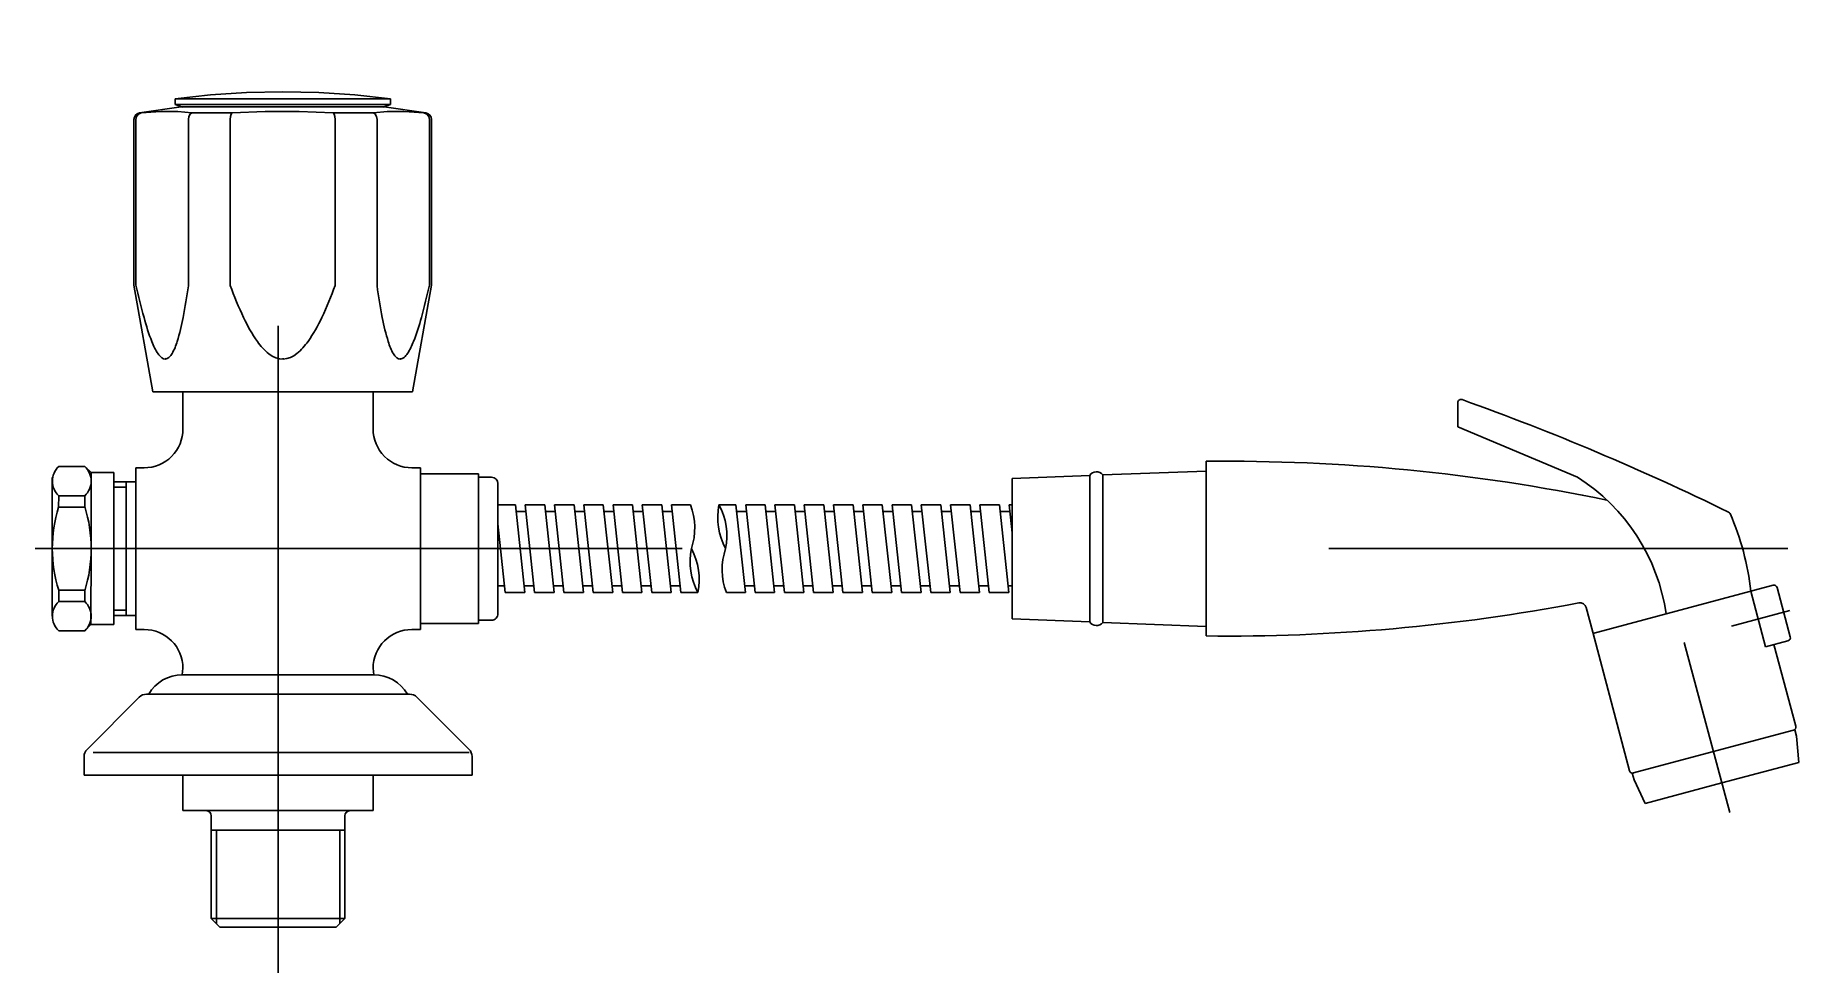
# Model space of a CAD drawing. Extents: x -0.826 to -0.553, y -0.012 to 0.133.
import ezdxf

# ---------------------------------------------------------------- set-up
doc = ezdxf.new("R2010")
doc.units = 0
doc.header["$LTSCALE"] = 0.2
doc.header["$MEASUREMENT"] = 0
doc.linetypes.add('AXES', pattern=[0.54, 0.3, -0.08, 0.08, -0.08])
doc.linetypes.add('CONTINU', pattern=[0])
doc.layers.get('0').update_dxf_attribs({"linetype": 'CONTINUOUS'})
doc.layers.add('DECA_EIXOS', color=5, linetype='AXES')

msp = doc.modelspace()

# ---------------------------------------------------------------- linework, layer by layer
at = {"linetype": 'CONTINU'}
for points in [[(-0.7878, 0.12411), (-0.7934, 0.12399), (-0.79895, 0.12364), (-0.80445, 0.12305)], [(-0.80445, 0.12217), (-0.80445, 0.12305)], [(-0.80445, 0.12305), (-0.77115, 0.12305)], [(-0.7878, 0.12411), (-0.7822, 0.12399), (-0.77665, 0.12364), (-0.77115, 0.12305)], [(-0.77115, 0.12217), (-0.77115, 0.12305)], [(-0.8105, 0.11986), (-0.81038, 0.12032), (-0.81008, 0.12068), (-0.80966, 0.12089)], [(-0.80994, 0.12085), (-0.80348, 0.12182)], [(-0.80994, 0.12085), (-0.80966, 0.12089)], [(-0.80184, 0.12085), (-0.80402, 0.1211), (-0.80664, 0.1211), (-0.80966, 0.12089)], [(-0.80445, 0.12217), (-0.8033, 0.12175)], [(-0.80445, 0.12217), (-0.77115, 0.12217)], [(-0.80348, 0.12182), (-0.77212, 0.12182)], [(-0.80238, 0.11986), (-0.80231, 0.12032), (-0.80212, 0.12068), (-0.80184, 0.12085)], [(-0.80184, 0.12085), (-0.79561, 0.12085)], [(-0.79591, 0.11986), (-0.79587, 0.12032), (-0.79576, 0.12068), (-0.79561, 0.12085)], [(-0.77999, 0.12085), (-0.78527, 0.1211), (-0.79049, 0.1211), (-0.79561, 0.12085)], [(-0.77969, 0.11986), (-0.77973, 0.12032), (-0.77984, 0.12068), (-0.77999, 0.12085)], [(-0.77999, 0.12085), (-0.77377, 0.12085)], [(-0.76596, 0.12089), (-0.76904, 0.1211), (-0.77165, 0.1211), (-0.77377, 0.12085)], [(-0.77322, 0.11986), (-0.77329, 0.12032), (-0.77348, 0.12068), (-0.77377, 0.12085)], [(-0.7723, 0.12175), (-0.77115, 0.12217)], [(-0.77212, 0.12182), (-0.76566, 0.12085)], [(-0.76511, 0.11986), (-0.76522, 0.12032), (-0.76552, 0.12068), (-0.76596, 0.12089)], [(-0.76596, 0.12089), (-0.76566, 0.12085)], [(-0.8108, 0.09425), (-0.8108, 0.11986)], [(-0.8105, 0.09423), (-0.8105, 0.11986)], [(-0.80238, 0.0941), (-0.80238, 0.11986)], [(-0.79591, 0.09418), (-0.79591, 0.11986)], [(-0.77969, 0.09418), (-0.77969, 0.11986)], [(-0.77322, 0.0941), (-0.77322, 0.11986)], [(-0.76511, 0.09423), (-0.76511, 0.11986)], [(-0.7648, 0.09425), (-0.7648, 0.11986)], [(-0.8108, 0.09425), (-0.80789, 0.07775)], [(-0.76771, 0.07775), (-0.7648, 0.09425)], [(-0.80595, 0.08296), (-0.80594, 0.08279)], [(-0.78775, 0.08296), (-0.78774, 0.08279)], [(-0.76959, 0.08296), (-0.7696, 0.08279)], [(-0.80789, 0.07775), (-0.76771, 0.07775)], [(-0.80322, 0.07199), (-0.80322, 0.07775)], [(-0.77382, 0.07199), (-0.77382, 0.07775)], [(-0.60613, 0.07606), (-0.60613, 0.07232)], [(-0.58763, 0.06453), (-0.60613, 0.07232)], [(-0.82243, 0.06619), (-0.8184, 0.06619)], [(-0.8184, 0.06619), (-0.81742, 0.06524)], [(-0.81052, 0.06599), (-0.80922, 0.06599)], [(-0.81052, 0.04099), (-0.81052, 0.06599)], [(-0.76782, 0.06599), (-0.76652, 0.06599)], [(-0.76652, 0.06382), (-0.76652, 0.06599)], [(-0.64502, 0.06549), (-0.66102, 0.06488)], [(-0.64502, 0.06699), (-0.64502, 0.03999)], [(-0.82342, 0.04304), (-0.82342, 0.06449)], [(-0.81742, 0.06524), (-0.81742, 0.05356)], [(-0.81742, 0.06524), (-0.81392, 0.06524)], [(-0.81392, 0.06382), (-0.81392, 0.06524)], [(-0.81392, 0.06382), (-0.81052, 0.06382)], [(-0.81392, 0.04174), (-0.81392, 0.06382)], [(-0.81392, 0.06302), (-0.81202, 0.06302)], [(-0.81202, 0.04316), (-0.81202, 0.06382)], [(-0.76652, 0.06504), (-0.76652, 0.04193)], [(-0.76652, 0.06504), (-0.75752, 0.06504)], [(-0.75752, 0.06504), (-0.75752, 0.04193)], [(-0.75752, 0.06454), (-0.75551, 0.06454)], [(-0.75452, 0.06354), (-0.75452, 0.04343)], [(-0.66302, 0.0648), (-0.67502, 0.06434)], [(-0.67502, 0.06434), (-0.67502, 0.04333)], [(-0.67502, 0.06434), (-0.67502, 0.04263)], [(-0.66302, 0.0648), (-0.66302, 0.06071)], [(-0.66102, 0.06488), (-0.66102, 0.06264)], [(-0.82243, 0.06166), (-0.82244, 0.05989)], [(-0.82243, 0.06166), (-0.8184, 0.06166)], [(-0.8184, 0.06166), (-0.8184, 0.05999)], [(-0.75752, 0.04449), (-0.75752, 0.06249)], [(-0.75452, 0.06028), (-0.75182, 0.06028)], [(-0.75182, 0.06028), (-0.75036, 0.04669)], [(-0.75031, 0.06028), (-0.74729, 0.06028)], [(-0.75031, 0.06028), (-0.74885, 0.04669)], [(-0.74729, 0.06028), (-0.74584, 0.04669)], [(-0.74578, 0.06028), (-0.74276, 0.06028)], [(-0.74578, 0.06028), (-0.74433, 0.04669)], [(-0.74276, 0.06028), (-0.74131, 0.04669)], [(-0.74126, 0.06028), (-0.73824, 0.06028)], [(-0.74126, 0.06028), (-0.7398, 0.04669)], [(-0.73824, 0.06028), (-0.73678, 0.04669)], [(-0.73673, 0.06028), (-0.73371, 0.06028)], [(-0.73673, 0.06028), (-0.73528, 0.04669)], [(-0.73371, 0.06028), (-0.73226, 0.04669)], [(-0.7322, 0.06028), (-0.72919, 0.06028)], [(-0.7322, 0.06028), (-0.73075, 0.04669)], [(-0.72919, 0.06028), (-0.72773, 0.04669)], [(-0.72768, 0.06028), (-0.72475, 0.06028)], [(-0.72768, 0.06028), (-0.72622, 0.04669)], [(-0.71772, 0.06028), (-0.72035, 0.06028)], [(-0.71627, 0.04669), (-0.71772, 0.06028)], [(-0.7132, 0.06028), (-0.71621, 0.06028)], [(-0.71476, 0.04669), (-0.71621, 0.06028)], [(-0.71174, 0.04669), (-0.7132, 0.06028)], [(-0.70867, 0.06028), (-0.71169, 0.06028)], [(-0.71023, 0.04669), (-0.71169, 0.06028)], [(-0.70722, 0.04669), (-0.70867, 0.06028)], [(-0.70414, 0.06028), (-0.70716, 0.06028)], [(-0.70571, 0.04669), (-0.70716, 0.06028)], [(-0.70269, 0.04669), (-0.70414, 0.06028)], [(-0.69962, 0.06028), (-0.70264, 0.06028)], [(-0.70118, 0.04669), (-0.70264, 0.06028)], [(-0.69816, 0.04669), (-0.69962, 0.06028)], [(-0.69509, 0.06028), (-0.69811, 0.06028)], [(-0.69666, 0.04669), (-0.69811, 0.06028)], [(-0.69364, 0.04669), (-0.69509, 0.06028)], [(-0.69213, 0.04669), (-0.69358, 0.06028)], [(-0.69057, 0.06028), (-0.69358, 0.06028)], [(-0.68911, 0.04669), (-0.69057, 0.06028)], [(-0.6876, 0.04669), (-0.68906, 0.06028)], [(-0.68604, 0.06028), (-0.68906, 0.06028)], [(-0.68459, 0.04669), (-0.68604, 0.06028)], [(-0.68152, 0.06028), (-0.68453, 0.06028)], [(-0.68308, 0.04669), (-0.68453, 0.06028)], [(-0.68006, 0.04669), (-0.68152, 0.06028)], [(-0.67699, 0.06028), (-0.68001, 0.06028)], [(-0.67855, 0.04669), (-0.68001, 0.06028)], [(-0.67554, 0.04669), (-0.67699, 0.06028)], [(-0.67502, 0.06028), (-0.67548, 0.06028)], [(-0.67502, 0.05593), (-0.67548, 0.06028)], [(-0.66302, 0.06071), (-0.66302, 0.04217)], [(-0.66102, 0.06264), (-0.66102, 0.04209)], [(-0.82244, 0.05989), (-0.81837, 0.05989)], [(-0.75452, 0.05733), (-0.75338, 0.04669)], [(-0.75171, 0.05925), (-0.7502, 0.05925)], [(-0.74718, 0.05925), (-0.74567, 0.05925)], [(-0.74265, 0.05925), (-0.74115, 0.05925)], [(-0.73813, 0.05925), (-0.73662, 0.05925)], [(-0.7336, 0.05925), (-0.73209, 0.05925)], [(-0.72908, 0.05925), (-0.72757, 0.05925)], [(-0.7161, 0.05925), (-0.71761, 0.05925)], [(-0.71158, 0.05925), (-0.71309, 0.05925)], [(-0.70705, 0.05925), (-0.70856, 0.05925)], [(-0.70253, 0.05925), (-0.70403, 0.05925)], [(-0.698, 0.05925), (-0.69951, 0.05925)], [(-0.69347, 0.05925), (-0.69498, 0.05925)], [(-0.68895, 0.05925), (-0.69046, 0.05925)], [(-0.68442, 0.05925), (-0.68593, 0.05925)], [(-0.6799, 0.05925), (-0.68141, 0.05925)], [(-0.67537, 0.05925), (-0.67688, 0.05925)], [(-0.81745, 0.04174), (-0.81742, 0.05356)], [(-0.82243, 0.04708), (-0.81837, 0.04708)], [(-0.82243, 0.04531), (-0.82243, 0.04708)], [(-0.8184, 0.04531), (-0.8184, 0.04698)], [(-0.75452, 0.04772), (-0.75349, 0.04772)], [(-0.75338, 0.04669), (-0.75036, 0.04669)], [(-0.75047, 0.04772), (-0.74896, 0.04772)], [(-0.74885, 0.04669), (-0.74584, 0.04669)], [(-0.74595, 0.04772), (-0.74444, 0.04772)], [(-0.74433, 0.04669), (-0.74131, 0.04669)], [(-0.74142, 0.04772), (-0.73991, 0.04772)], [(-0.7398, 0.04669), (-0.73678, 0.04669)], [(-0.73689, 0.04772), (-0.73539, 0.04772)], [(-0.73528, 0.04669), (-0.73226, 0.04669)], [(-0.73237, 0.04772), (-0.73086, 0.04772)], [(-0.73075, 0.04669), (-0.72773, 0.04669)], [(-0.72784, 0.04772), (-0.72633, 0.04772)], [(-0.72622, 0.04669), (-0.72359, 0.04669)], [(-0.71627, 0.04669), (-0.7192, 0.04669)], [(-0.71487, 0.04772), (-0.71638, 0.04772)], [(-0.71174, 0.04669), (-0.71476, 0.04669)], [(-0.71034, 0.04772), (-0.71185, 0.04772)], [(-0.70722, 0.04669), (-0.71023, 0.04669)], [(-0.70582, 0.04772), (-0.70733, 0.04772)], [(-0.70269, 0.04669), (-0.70571, 0.04669)], [(-0.70129, 0.04772), (-0.7028, 0.04772)], [(-0.69816, 0.04669), (-0.70118, 0.04669)], [(-0.69677, 0.04772), (-0.69827, 0.04772)], [(-0.69364, 0.04669), (-0.69666, 0.04669)], [(-0.69224, 0.04772), (-0.69375, 0.04772)], [(-0.68911, 0.04669), (-0.69213, 0.04669)], [(-0.68771, 0.04772), (-0.68922, 0.04772)], [(-0.68459, 0.04669), (-0.6876, 0.04669)], [(-0.68319, 0.04772), (-0.6847, 0.04772)], [(-0.68006, 0.04669), (-0.68308, 0.04669)], [(-0.67866, 0.04772), (-0.68017, 0.04772)], [(-0.67554, 0.04669), (-0.67855, 0.04669)], [(-0.67502, 0.04772), (-0.67565, 0.04772)], [(-0.58524, 0.04036), (-0.55737, 0.04783)], [(-0.56083, 0.0469), (-0.55852, 0.0383)], [(-0.55676, 0.04747), (-0.55471, 0.03984)], [(-0.82243, 0.04531), (-0.8184, 0.04531)], [(-0.81392, 0.04396), (-0.81202, 0.04396)], [(-0.58626, 0.04438), (-0.58525, 0.04059)], [(-0.8184, 0.04079), (-0.81745, 0.04174)], [(-0.81745, 0.04174), (-0.81392, 0.04174)], [(-0.81392, 0.04316), (-0.81052, 0.04316)], [(-0.81052, 0.04099), (-0.80922, 0.04099)], [(-0.76782, 0.04099), (-0.76652, 0.04099)], [(-0.76652, 0.04099), (-0.76652, 0.04316)], [(-0.76652, 0.04193), (-0.75752, 0.04193)], [(-0.75752, 0.04243), (-0.75552, 0.04243)], [(-0.67502, 0.04263), (-0.66302, 0.04217)], [(-0.66102, 0.04209), (-0.64502, 0.04148)], [(-0.82243, 0.04079), (-0.8184, 0.04079)], [(-0.58525, 0.04059), (-0.57955, 0.01913)], [(-0.55852, 0.0383), (-0.55507, 0.03923)], [(-0.55724, 0.03865), (-0.55386, 0.02602)], [(-0.80332, 0.03399), (-0.80322, 0.03499)], [(-0.80332, 0.03399), (-0.77371, 0.03399)], [(-0.77371, 0.03399), (-0.77382, 0.03499)], [(-0.81805, 0.02245), (-0.80998, 0.03052)], [(-0.80885, 0.03099), (-0.76818, 0.03099)], [(-0.75898, 0.02245), (-0.76705, 0.03052)], [(-0.55421, 0.02541), (-0.57914, 0.01877)], [(-0.55403, 0.0255), (-0.55376, 0.02449)], [(-0.8171, 0.02199), (-0.75898, 0.02199)], [(-0.55376, 0.02449), (-0.5534, 0.02045)], [(-0.81852, 0.01849), (-0.81852, 0.02133)], [(-0.75852, 0.01849), (-0.75852, 0.02133)], [(-0.56528, 0.01726), (-0.5534, 0.02045)], [(-0.81852, 0.01849), (-0.75852, 0.01849)], [(-0.80322, 0.01299), (-0.80322, 0.01849)], [(-0.77382, 0.01299), (-0.77382, 0.01849)], [(-0.57914, 0.01877), (-0.57887, 0.01776)], [(-0.57887, 0.01776), (-0.57716, 0.01408)], [(-0.56528, 0.01726), (-0.57716, 0.01408)], [(-0.80322, 0.01299), (-0.77382, 0.01299)], [(-0.79885, -0.00368), (-0.79885, 0.01219)], [(-0.77819, -0.00368), (-0.77819, 0.01219)], [(-0.79885, 0.00999), (-0.77899, 0.00999)], [(-0.79805, -0.00448), (-0.79805, 0.00999)], [(-0.77899, 0.00999), (-0.77819, 0.00999)], [(-0.77899, -0.00448), (-0.77899, 0.00999)], [(-0.79885, -0.00368), (-0.77819, -0.00368)], [(-0.79885, -0.00368), (-0.79752, -0.00501)], [(-0.79752, -0.00501), (-0.77952, -0.00501)], [(-0.77952, -0.00501), (-0.77819, -0.00368)]]:
    msp.add_lwpolyline(points, dxfattribs=at)
for points in [[(-0.80994, 0.12085, 0.373951), (-0.8108, 0.11986)], [(-0.7648, 0.11986, 0.373935), (-0.76566, 0.12085)], [(-0.8105, 0.09423, 0.012264), (-0.80924, 0.08921, 0.026219), (-0.80803, 0.0855, 0.050777), (-0.80707, 0.0836, 0.086382), (-0.8065, 0.083), (-0.80622, 0.08285), (-0.80594, 0.08279)], [(-0.80594, 0.08279), (-0.80565, 0.08287), (-0.80538, 0.08305, 0.080649), (-0.80489, 0.08366, 0.052332), (-0.80411, 0.08554, 0.027952), (-0.80319, 0.08924, 0.013636), (-0.80238, 0.0941)], [(-0.79591, 0.09418, 0.023226), (-0.79384, 0.08921, 0.043989), (-0.79171, 0.0855, 0.067616), (-0.78994, 0.0836), (-0.78942, 0.08326), (-0.78885, 0.083), (-0.78831, 0.08285), (-0.78774, 0.08279)], [(-0.78774, 0.08279), (-0.78716, 0.08287), (-0.78661, 0.08305), (-0.78609, 0.08331), (-0.78559, 0.08366, 0.066767), (-0.78387, 0.08554, 0.043818), (-0.78174, 0.08924, 0.022984), (-0.77969, 0.09418)], [(-0.77322, 0.0941, 0.013774), (-0.7724, 0.08921, 0.02803), (-0.77148, 0.0855, 0.053073), (-0.77068, 0.0836, 0.093714), (-0.77015, 0.083), (-0.76988, 0.08285), (-0.7696, 0.08279)], [(-0.7696, 0.08279), (-0.76931, 0.08287), (-0.76903, 0.08305, 0.073974), (-0.76849, 0.08366, 0.049351), (-0.76756, 0.08554, 0.026041), (-0.76635, 0.08924, 0.01213), (-0.76511, 0.09423)], [(-0.60546, 0.07653, 0.518784), (-0.60613, 0.07606)], [(-0.56427, 0.05914, 0.027969), (-0.60546, 0.07653)], [(-0.80922, 0.06599, 0.414215), (-0.80322, 0.07199)], [(-0.77382, 0.07199, 0.414215), (-0.76782, 0.06599)], [(-0.82243, 0.06619, 0.434036), (-0.82243, 0.06166)], [(-0.8184, 0.06166, 0.434042), (-0.8184, 0.06619)], [(-0.58306, 0.061, 0.053815), (-0.64502, 0.06699)], [(-0.75452, 0.06354, 0.4138), (-0.75551, 0.06454)], [(-0.66102, 0.06488, 0.537394), (-0.66302, 0.0648)], [(-0.5739, 0.0434, 0.220119), (-0.58763, 0.06453)], [(-0.81742, 0.05341, 0.075869), (-0.8184, 0.05999)], [(-0.72462, 0.05349, 0.175194), (-0.72475, 0.06028)], [(-0.72035, 0.06028, 0.177305), (-0.71932, 0.05349)], [(-0.71932, 0.05349, 0.177305), (-0.72035, 0.06028)], [(-0.82244, 0.05989, 0.0762), (-0.82342, 0.05349)], [(-0.56403, 0.0589, 0.176367), (-0.56427, 0.05914)], [(-0.56083, 0.0469, 0.078097), (-0.56403, 0.0589)], [(-0.82342, 0.05349, 0.07622), (-0.82243, 0.04708)], [(-0.8184, 0.04698, 0.075869), (-0.81742, 0.05356)], [(-0.72462, 0.05349, 0.177304), (-0.72359, 0.04669)], [(-0.72359, 0.04669, 0.177305), (-0.72462, 0.05349)], [(-0.71932, 0.05349, 0.175195), (-0.7192, 0.04669)], [(-0.55676, 0.04747, 0.414229), (-0.55737, 0.04783)], [(-0.82243, 0.04531, 0.434035), (-0.82243, 0.04079)], [(-0.8184, 0.04079, 0.434035), (-0.8184, 0.04531)], [(-0.64502, 0.03999, 0.049978), (-0.58742, 0.04511)], [(-0.58626, 0.04438, 0.39292), (-0.58742, 0.04511)], [(-0.80322, 0.03499, 0.414208), (-0.80922, 0.04099)], [(-0.76782, 0.04099, 0.41421), (-0.77382, 0.03499)], [(-0.75552, 0.04243, 0.414397), (-0.75452, 0.04343)], [(-0.66302, 0.04217, 0.537394), (-0.66102, 0.04209)], [(-0.55507, 0.03923, 0.414204), (-0.55471, 0.03984)], [(-0.80332, 0.03399, 0.267943), (-0.80852, 0.03099)], [(-0.76852, 0.03099, 0.267943), (-0.77371, 0.03399)], [(-0.80885, 0.03099, 0.19891), (-0.80998, 0.03052)], [(-0.76705, 0.03052, 0.198911), (-0.76818, 0.03099)], [(-0.55421, 0.02541, 0.414223), (-0.55386, 0.02602)], [(-0.81805, 0.02245, 0.198536), (-0.81852, 0.02133)], [(-0.75852, 0.02133, 0.198535), (-0.75898, 0.02245)], [(-0.57955, 0.01913, 0.414232), (-0.57894, 0.01878)], [(-0.79885, 0.01219, 0.414187), (-0.79965, 0.01299)], [(-0.77739, 0.01299, 0.414141), (-0.77819, 0.01219)]]:
    msp.add_lwpolyline(points, format="xyb", dxfattribs=at)
at = {"layer": 'DECA_EIXOS'}
for points in [[(-0.78852, -0.01207), (-0.78852, 0.13286)], [(-0.82606, 0.05349), (-0.55509, 0.05349)], [(-0.56381, 0.04149), (-0.5548, 0.04391)], [(-0.5711, 0.039), (-0.56405, 0.01268)]]:
    msp.add_lwpolyline(points, dxfattribs=at)

doc.saveas('drawing.dxf')
